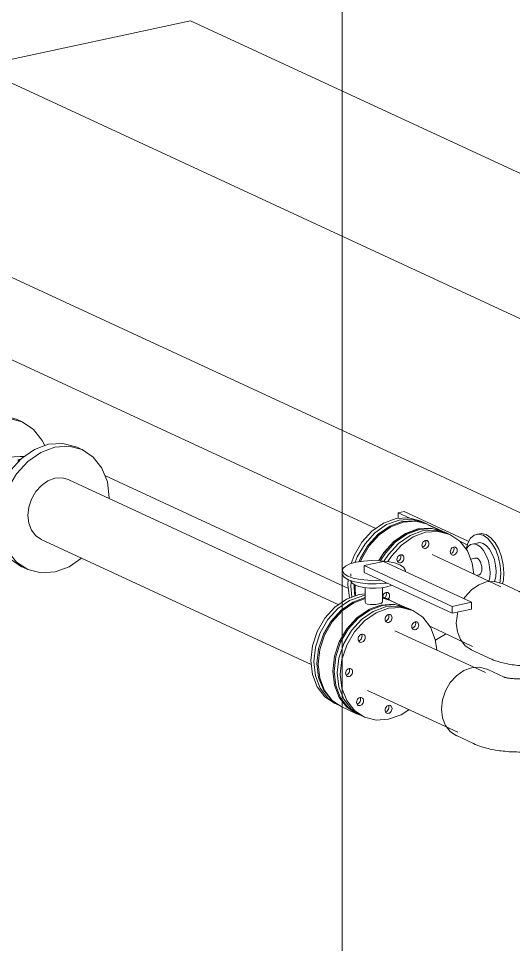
# Model space of a CAD drawing. Header units: metres. Extents: x 63 to 378, y -27 to 78.
# Drawn here: x 367.51 to 368.37, y 8.247 to 9.855 of the extents above; entities that cross this region are included whole.
import ezdxf

# ---------------------------------------------------------------- set-up
doc = ezdxf.new("R2010")
doc.units = ezdxf.units.M
doc.layers.add('G-ANNO-SYMB', color=7, linetype='Continuous', lineweight=9, true_color=0x0091c9)
doc.layers.add('M-HVAC-DUCT', color=7, linetype='Continuous', lineweight=18)
doc.layers.add('P-PIPE', color=7, linetype='Continuous', lineweight=18)

# ---------------------------------------------------------------- blocks, each defined once
blk = doc.blocks.new('Butterfly Valve - 2-12 Inch1 con brida - 4_-V554-3D BUITRON TUBERIA')
at = {"layer": 'P-PIPE', "color": 11, "true_color": 0xff8080}
for p, q in [((24.8151, 8.9119), (24.7815, 8.9047)), ((24.968, 8.8412), (24.8151, 8.9119)), ((24.7435, 8.8962), (24.7435, 8.8902)), ((24.7815, 8.9047), (24.9344, 8.8339)), ((24.7815, 8.8926), (24.7815, 8.9047)), ((24.8531, 8.8943), (24.8531, 8.8962)), ((24.7583, 8.8902), (24.7583, 8.8862)), ((24.9344, 8.8219), (24.7815, 8.8926)), ((24.7833, 8.8657), (24.7833, 8.8413)), ((24.8133, 8.8413), (24.8133, 8.8657)), ((24.8286, 8.8699), (24.8208, 8.8677)), ((24.7788, 8.852), (24.7833, 8.8528)), ((24.7833, 8.8528), (24.7788, 8.852)), ((24.8133, 8.851), (24.8146, 8.8504)), ((24.8134, 8.8504), (24.8199, 8.848)), ((24.8199, 8.848), (24.8134, 8.8504)), ((24.8139, 8.8483), (24.8275, 8.844)), ((24.8206, 8.8476), (24.8153, 8.8501)), ((24.826, 8.8451), (24.8206, 8.8476)), ((24.8107, 8.8361), (24.7892, 8.8282)), ((24.8324, 8.8376), (24.811, 8.8361)), ((24.8534, 8.8319), (24.8279, 8.8437)), ((24.8536, 8.8319), (24.8282, 8.8437)), ((24.8529, 8.8323), (24.8327, 8.8375)), ((24.8613, 8.8288), (24.8559, 8.8313)), ((24.9344, 8.8339), (24.968, 8.8412)), ((24.9344, 8.8219), (24.9344, 8.8339)), ((24.968, 8.8412), (24.968, 8.8291)), ((24.7688, 8.8141), (24.7514, 8.795)), ((24.789, 8.8281), (24.7689, 8.8142)), ((24.8666, 8.8264), (24.8613, 8.8288)), ((24.968, 8.8291), (24.9344, 8.8219)), ((24.7299, 8.6657), (24.7352, 8.6632)), ((24.7352, 8.6632), (24.7406, 8.6607)), ((24.7426, 8.6592), (24.7681, 8.6474)), ((24.7429, 8.6593), (24.7683, 8.6475)), ((24.7706, 8.6469), (24.776, 8.6444)), ((24.776, 8.6444), (24.7812, 8.6419))]:
    blk.add_line(p, q, dxfattribs=at)
for points in [[(24.7674, 8.9105, 0), (24.7567, 8.9075, 0), (24.7489, 8.9037, 0), (24.7444, 8.8994, 0), (24.7436, 8.8949, 0), (24.7466, 8.8905, 0), (24.753, 8.8865, 0), (24.7625, 8.8831, 0), (24.7745, 8.8806, 0), (24.7881, 8.8792, 0), (24.8024, 8.879, 0), (24.8095, 8.8793, 0)], [(24.8528, 8.8945, 0), (24.8529, 8.8975, 0), (24.85, 8.902, 0), (24.8435, 8.906, 0), (24.834, 8.9094, 0), (24.822, 8.9118, 0), (24.8084, 8.9132, 0), (24.7941, 8.9135, 0), (24.7801, 8.9126, 0), (24.7674, 8.9105, 0)], [(24.8207, 8.8744, 0), (24.8164, 8.8739, 0), (24.8024, 8.8729, 0), (24.7881, 8.8732, 0), (24.7745, 8.8746, 0), (24.7625, 8.8771, 0), (24.753, 8.8804, 0), (24.7466, 8.8845, 0), (24.7436, 8.8889, 0), (24.7435, 8.8902, 0)], [(24.8208, 8.8677, 0), (24.8115, 8.8662, 0), (24.8013, 8.8656, 0), (24.7909, 8.8657, 0), (24.7809, 8.8668, 0), (24.7722, 8.8686, 0), (24.7652, 8.871, 0), (24.7605, 8.874, 0), (24.7584, 8.8772, 0), (24.7583, 8.8782, 0)], [(24.6887, 8.7398, 0), (24.6916, 8.7653, 0), (24.7, 8.7904, 0), (24.7133, 8.8132, 0), (24.7307, 8.8323, 0), (24.7509, 8.8463, 0), (24.7726, 8.8543, 0), (24.7834, 8.8558, 0)], [(24.694, 8.7373, 0), (24.6969, 8.7629, 0), (24.7052, 8.788, 0), (24.7186, 8.8108, 0), (24.736, 8.8299, 0), (24.7562, 8.8439, 0), (24.7779, 8.8518, 0)], [(24.7779, 8.8518, 0), (24.7562, 8.8439, 0), (24.736, 8.8299, 0), (24.7186, 8.8108, 0), (24.7052, 8.788, 0), (24.6969, 8.7629, 0), (24.694, 8.7373, 0)], [(24.7833, 8.8493, 0), (24.7616, 8.8414, 0), (24.7413, 8.8274, 0), (24.724, 8.8083, 0), (24.7106, 8.7855, 0), (24.7022, 8.7604, 0), (24.6994, 8.7348, 0)], [(24.7013, 8.7334, 0), (24.7042, 8.7589, 0), (24.7126, 8.784, 0), (24.7259, 8.8068, 0), (24.7433, 8.8259, 0), (24.7635, 8.8399, 0), (24.7833, 8.8474, 0)], [(24.828, 8.8442, 0), (24.8252, 8.8455, 0), (24.8134, 8.8494, 0)], [(24.7293, 8.721, 0), (24.7322, 8.7466, 0), (24.7406, 8.7716, 0), (24.7539, 8.7945, 0), (24.7713, 8.8135, 0), (24.7915, 8.8275, 0), (24.8132, 8.8355, 0), (24.8349, 8.8369, 0), (24.8552, 8.8316, 0)], [(24.8606, 8.8291, 0), (24.8403, 8.8344, 0), (24.8186, 8.833, 0), (24.7969, 8.825, 0), (24.7767, 8.811, 0), (24.7593, 8.792, 0), (24.746, 8.7691, 0), (24.7376, 8.7441, 0), (24.7347, 8.7185, 0)], [(24.7347, 8.7185, 0), (24.7376, 8.7441, 0), (24.746, 8.7691, 0), (24.7593, 8.792, 0), (24.7767, 8.811, 0), (24.7969, 8.825, 0), (24.8186, 8.833, 0), (24.8403, 8.8344, 0), (24.8606, 8.8291, 0)], [(24.9076, 8.7585, 0), (24.905, 8.7766, 0), (24.8966, 8.798, 0), (24.8832, 8.8151, 0), (24.8659, 8.8267, 0), (24.8456, 8.8319, 0), (24.8239, 8.8305, 0), (24.8022, 8.8226, 0), (24.782, 8.8086, 0), (24.7646, 8.7895, 0), (24.7512, 8.7667, 0), (24.7429, 8.7416, 0), (24.74, 8.716, 0)], [(24.7833, 8.8409, 0), (24.7846, 8.839, 0), (24.7875, 8.8377, 0), (24.7918, 8.8369, 0), (24.7968, 8.8369, 0), (24.802, 8.8373, 0), (24.8064, 8.838, 0)], [(24.8067, 8.8381, 0), (24.8105, 8.8391, 0), (24.8127, 8.8403, 0), (24.8132, 8.8416, 0)], [(24.8349, 8.8372, 0), (24.8324, 8.8375, 0), (24.8107, 8.8361, 0)], [(24.8179, 8.8115, 0), (24.8181, 8.8134, 0), (24.8187, 8.8152, 0), (24.8197, 8.8168, 0), (24.8209, 8.8182, 0), (24.8223, 8.8192, 0), (24.8239, 8.8197, 0), (24.8255, 8.8198, 0), (24.8269, 8.8195, 0), (24.8282, 8.8186, 0), (24.8291, 8.8174, 0), (24.8297, 8.8159, 0), (24.8299, 8.8141, 0)], [(24.8299, 8.8141, 0), (24.8297, 8.8123, 0), (24.8291, 8.8105, 0), (24.8282, 8.8089, 0), (24.8269, 8.8075, 0), (24.8255, 8.8065, 0), (24.8239, 8.8059, 0), (24.8223, 8.8058, 0), (24.8209, 8.8062, 0), (24.8197, 8.807, 0), (24.8187, 8.8083, 0), (24.8181, 8.8098, 0), (24.8179, 8.8115, 0)], [(24.8186, 8.8084, 0), (24.8202, 8.8089, 0), (24.8216, 8.8099, 0), (24.8229, 8.8113, 0), (24.8238, 8.8129, 0), (24.8244, 8.8147, 0), (24.8246, 8.8166, 0)], [(24.8246, 8.8166, 0), (24.8244, 8.8183, 0), (24.8239, 8.8198, 0)], [(24.8642, 8.7989, 0), (24.8644, 8.8007, 0), (24.865, 8.8025, 0), (24.866, 8.8042, 0), (24.8672, 8.8055, 0), (24.8687, 8.8065, 0), (24.8702, 8.8071, 0), (24.8718, 8.8072, 0), (24.8732, 8.8068, 0), (24.8745, 8.806, 0), (24.8754, 8.8048, 0), (24.876, 8.8032, 0), (24.8762, 8.8015, 0)], [(24.8762, 8.8015, 0), (24.876, 8.7997, 0), (24.8754, 8.7979, 0), (24.8745, 8.7962, 0), (24.8732, 8.7949, 0), (24.8718, 8.7938, 0), (24.8702, 8.7933, 0), (24.8687, 8.7932, 0), (24.8672, 8.7936, 0), (24.866, 8.7944, 0), (24.865, 8.7956, 0), (24.8644, 8.7971, 0), (24.8642, 8.7989, 0)], [(24.8649, 8.7957, 0), (24.8665, 8.7963, 0), (24.8679, 8.7973, 0), (24.8692, 8.7987, 0), (24.8701, 8.8003, 0), (24.8708, 8.8021, 0), (24.871, 8.8039, 0)], [(24.871, 8.8039, 0), (24.8708, 8.8057, 0), (24.8707, 8.806, 0)], [(24.7514, 8.795, 0), (24.7381, 8.7722, 0), (24.7297, 8.7471, 0), (24.7268, 8.7216, 0)], [(24.7711, 8.7771, 0), (24.7713, 8.779, 0), (24.7719, 8.7808, 0), (24.7729, 8.7824, 0), (24.7741, 8.7838, 0), (24.7756, 8.7848, 0), (24.7772, 8.7854, 0), (24.7787, 8.7855, 0), (24.7802, 8.7851, 0), (24.7814, 8.7842, 0), (24.7824, 8.783, 0), (24.783, 8.7815, 0), (24.7832, 8.7797, 0)], [(24.7719, 8.774, 0), (24.7734, 8.7745, 0), (24.7749, 8.7755, 0), (24.7761, 8.7769, 0), (24.7771, 8.7786, 0), (24.7777, 8.7804, 0), (24.7779, 8.7822, 0)], [(24.7779, 8.7822, 0), (24.7777, 8.7839, 0), (24.7771, 8.7854, 0)], [(24.7832, 8.7797, 0), (24.783, 8.7779, 0), (24.7824, 8.7761, 0), (24.7814, 8.7745, 0), (24.7802, 8.7731, 0), (24.7787, 8.7721, 0), (24.7772, 8.7715, 0), (24.7756, 8.7714, 0), (24.7741, 8.7718, 0), (24.7729, 8.7726, 0), (24.7719, 8.7739, 0), (24.7713, 8.7754, 0), (24.7711, 8.7771, 0)], [(24.7307, 8.6654, 0), (24.7133, 8.6769, 0), (24.7, 8.694, 0), (24.6916, 8.7154, 0), (24.6887, 8.7398, 0)], [(24.736, 8.6629, 0), (24.7186, 8.6745, 0), (24.7052, 8.6916, 0), (24.6969, 8.713, 0), (24.694, 8.7373, 0)], [(24.694, 8.7373, 0), (24.6969, 8.713, 0), (24.7052, 8.6916, 0), (24.7186, 8.6745, 0), (24.736, 8.6629, 0)], [(24.6994, 8.7348, 0), (24.7022, 8.7105, 0), (24.7106, 8.6891, 0), (24.724, 8.672, 0), (24.7254, 8.6707, 0)], [(24.7433, 8.6589, 0), (24.7259, 8.6705, 0), (24.7126, 8.6876, 0), (24.7042, 8.709, 0), (24.7013, 8.7334, 0)], [(24.7268, 8.7216, 0), (24.7297, 8.6972, 0), (24.7381, 8.6758, 0), (24.7514, 8.6587, 0), (24.7688, 8.6471, 0), (24.7715, 8.646, 0)], [(24.7713, 8.6466, 0), (24.7539, 8.6581, 0), (24.7406, 8.6752, 0), (24.7322, 8.6967, 0), (24.7293, 8.721, 0)], [(24.7347, 8.7185, 0), (24.7376, 8.6942, 0), (24.746, 8.6727, 0), (24.7593, 8.6556, 0), (24.7767, 8.6441, 0)], [(24.7767, 8.6441, 0), (24.7593, 8.6556, 0), (24.746, 8.6727, 0), (24.7376, 8.6942, 0), (24.7347, 8.7185, 0)], [(24.7493, 8.7177, 0), (24.7495, 8.7195, 0), (24.7501, 8.7213, 0), (24.751, 8.7229, 0), (24.7523, 8.7243, 0), (24.7537, 8.7253, 0), (24.7553, 8.7259, 0), (24.7569, 8.726, 0), (24.7583, 8.7256, 0), (24.7596, 8.7248, 0), (24.7605, 8.7235, 0), (24.7611, 8.722, 0), (24.7613, 8.7202, 0)], [(24.7613, 8.7202, 0), (24.7611, 8.7184, 0), (24.7605, 8.7166, 0), (24.7596, 8.715, 0), (24.7583, 8.7136, 0), (24.7569, 8.7126, 0), (24.7553, 8.712, 0), (24.7537, 8.7119, 0), (24.7523, 8.7123, 0), (24.751, 8.7131, 0), (24.7501, 8.7144, 0), (24.7495, 8.7159, 0), (24.7493, 8.7177, 0)], [(24.75, 8.7145, 0), (24.7516, 8.7151, 0), (24.753, 8.7161, 0), (24.7543, 8.7174, 0), (24.7552, 8.7191, 0), (24.7558, 8.7209, 0), (24.756, 8.7227, 0)], [(24.756, 8.7227, 0), (24.7558, 8.7244, 0), (24.7553, 8.7259, 0)], [(24.74, 8.716, 0), (24.7429, 8.6917, 0), (24.7512, 8.6703, 0), (24.7646, 8.6532, 0), (24.782, 8.6416, 0), (24.8022, 8.6364, 0), (24.8239, 8.6378, 0), (24.8456, 8.6457, 0), (24.8589, 8.6541, 0)], [(24.7683, 8.6671, 0), (24.7685, 8.669, 0), (24.7691, 8.6708, 0), (24.7701, 8.6724, 0), (24.7713, 8.6738, 0), (24.7728, 8.6748, 0), (24.7743, 8.6753, 0), (24.7759, 8.6754, 0), (24.7773, 8.6751, 0), (24.7786, 8.6742, 0), (24.7795, 8.673, 0), (24.7801, 8.6715, 0), (24.7804, 8.6697, 0)], [(24.7804, 8.6697, 0), (24.7801, 8.6679, 0), (24.7795, 8.6661, 0), (24.7786, 8.6645, 0), (24.7773, 8.6631, 0), (24.7759, 8.6621, 0), (24.7743, 8.6615, 0), (24.7728, 8.6614, 0), (24.7713, 8.6618, 0), (24.7701, 8.6626, 0), (24.7691, 8.6638, 0), (24.7685, 8.6654, 0), (24.7683, 8.6671, 0)], [(24.7691, 8.664, 0), (24.7706, 8.6645, 0), (24.7721, 8.6655, 0), (24.7733, 8.6669, 0), (24.7743, 8.6685, 0), (24.7749, 8.6703, 0), (24.7751, 8.6722, 0)], [(24.7751, 8.6722, 0), (24.7749, 8.6739, 0), (24.7743, 8.6753, 0)], [(24.8179, 8.6537, 0), (24.8181, 8.6555, 0), (24.8187, 8.6573, 0), (24.8197, 8.659, 0), (24.8209, 8.6603, 0), (24.8223, 8.6613, 0), (24.8239, 8.6619, 0), (24.8255, 8.662, 0), (24.8269, 8.6616, 0), (24.8282, 8.6608, 0), (24.8291, 8.6596, 0), (24.8297, 8.658, 0), (24.8299, 8.6563, 0)], [(24.8299, 8.6563, 0), (24.8297, 8.6545, 0), (24.8291, 8.6527, 0), (24.8282, 8.651, 0), (24.8269, 8.6496, 0), (24.8255, 8.6486, 0), (24.8239, 8.6481, 0), (24.8223, 8.648, 0), (24.8209, 8.6483, 0), (24.8197, 8.6492, 0), (24.8187, 8.6504, 0), (24.8181, 8.6519, 0), (24.8179, 8.6537, 0)], [(24.8186, 8.6505, 0), (24.8202, 8.6511, 0), (24.8216, 8.6521, 0), (24.8229, 8.6535, 0), (24.8238, 8.6551, 0), (24.8244, 8.6569, 0), (24.8246, 8.6587, 0)], [(24.8246, 8.6587, 0), (24.8244, 8.6605, 0), (24.8239, 8.6619, 0)]]:
    blk.add_polyline3d(points, dxfattribs=at)
blk = doc.blocks.new('Butterfly Valve - 2-12 Inch1 con brida - 4_-V555-3D BUITRON TUBERIA')
at = {"layer": 'P-PIPE', "color": 1, "true_color": 0xff0000}
for p, q in [((24.8511, 8.9988), (24.8406, 8.9965)), ((24.8406, 8.9965), (24.8406, 8.9865)), ((24.861, 8.9871), (24.8406, 8.9965)), ((24.8511, 8.9988), (24.9625, 8.9472)), ((24.8851, 8.9796), (24.8798, 8.9821)), ((24.8905, 8.9771), (24.8851, 8.9796)), ((24.9178, 8.9639), (24.8923, 8.9757)), ((24.9178, 8.9643), (24.8924, 8.976)), ((24.9258, 8.9608), (24.9204, 8.9633)), ((24.9311, 8.9583), (24.9258, 8.9608)), ((24.9818, 8.96), (24.9766, 8.9589)), ((24.9607, 8.9409), (24.9479, 8.9469)), ((24.9797, 8.9444), (24.9693, 8.9421)), ((24.9746, 8.9177), (24.9666, 8.916)), ((24.9766, 8.8874), (24.981, 8.8884)), ((24.7658, 8.8655), (24.7659, 8.8706)), ((24.7666, 8.8521), (24.7658, 8.8652))]:
    blk.add_line(p, q, dxfattribs=at)
for points in [[(24.759, 8.9081, 0), (24.7644, 8.9222, 0), (24.7777, 8.9451, 0), (24.795, 8.9642, 0), (24.8152, 8.9782, 0), (24.8369, 8.9862, 0)], [(24.7659, 8.9105, 0), (24.7696, 8.9198, 0), (24.783, 8.9426, 0), (24.8003, 8.9617, 0), (24.8205, 8.9758, 0), (24.8422, 8.9838, 0)], [(24.8422, 8.9838, 0), (24.8205, 8.9758, 0), (24.8003, 8.9617, 0), (24.783, 8.9426, 0), (24.7696, 8.9198, 0), (24.7659, 8.9105, 0)], [(24.8476, 8.9813, 0), (24.8259, 8.9733, 0), (24.8057, 8.9592, 0), (24.7883, 8.9401, 0), (24.775, 8.9173, 0), (24.7726, 8.9116, 0)], [(24.7752, 8.912, 0), (24.777, 8.9161, 0), (24.7903, 8.939, 0), (24.8076, 8.9581, 0), (24.8278, 8.9721, 0), (24.8495, 8.9802, 0)], [(24.8369, 8.9862, 0), (24.8587, 8.9877, 0), (24.8789, 8.9825, 0)], [(24.8422, 8.9838, 0), (24.864, 8.9852, 0), (24.8842, 8.98, 0)], [(24.8842, 8.98, 0), (24.864, 8.9852, 0), (24.8422, 8.9838, 0)], [(24.8904, 8.9771, 0), (24.8896, 8.9775, 0), (24.8693, 8.9827, 0), (24.8476, 8.9813, 0)], [(24.8495, 8.9802, 0), (24.8713, 8.9816, 0), (24.8915, 8.9764, 0)], [(24.8749, 8.9684, 0), (24.8532, 8.9604, 0), (24.833, 8.9464, 0), (24.8157, 8.9273, 0), (24.807, 8.9136, 0)], [(24.875, 8.968, 0), (24.8533, 8.96, 0), (24.8331, 8.946, 0), (24.8157, 8.9269, 0), (24.8072, 8.9136, 0)], [(24.81, 8.9133, 0), (24.8183, 8.9263, 0), (24.8356, 8.9454, 0), (24.8558, 8.9594, 0), (24.8776, 8.9674, 0)], [(24.8829, 8.9649, 0), (24.8612, 8.9569, 0), (24.841, 8.9429, 0), (24.8237, 8.9238, 0), (24.8165, 8.9127, 0)], [(24.8165, 8.9127, 0), (24.8237, 8.9238, 0), (24.841, 8.9429, 0), (24.8612, 8.9569, 0), (24.8829, 8.9649, 0)], [(24.8882, 8.9625, 0), (24.8665, 8.9545, 0), (24.8463, 8.9404, 0), (24.829, 8.9213, 0), (24.8227, 8.912, 0)], [(24.9178, 8.9643, 0), (24.9169, 8.9646, 0), (24.8967, 8.9699, 0), (24.8749, 8.9684, 0)], [(24.8994, 8.9692, 0), (24.8967, 8.9695, 0), (24.875, 8.968, 0)], [(24.8776, 8.9674, 0), (24.8993, 8.9689, 0), (24.9195, 8.9637, 0)], [(24.9249, 8.9612, 0), (24.9047, 8.9664, 0), (24.8829, 8.9649, 0)], [(24.8829, 8.9649, 0), (24.9047, 8.9664, 0), (24.9249, 8.9612, 0)], [(24.9722, 8.8899, 0), (24.9694, 8.9087, 0), (24.961, 8.9301, 0), (24.9476, 8.9472, 0), (24.9302, 8.9587, 0), (24.91, 8.9639, 0), (24.8882, 8.9625, 0)], [(25.0192, 8.891, 0), (25.0181, 8.905, 0), (25.015, 8.9189, 0), (25.0101, 8.932, 0), (25.0036, 8.9432, 0), (24.9962, 8.9518, 0), (24.9882, 8.9573, 0), (24.9802, 8.9592, 0), (24.9727, 8.9575, 0), (24.9664, 8.9522, 0), (24.9615, 8.9437, 0), (24.9585, 8.9333, 0)], [(24.9787, 8.959, 0), (24.9854, 8.9604, 0), (24.9934, 8.9585, 0), (25.0014, 8.953, 0), (25.0089, 8.9443, 0), (25.0153, 8.9331, 0), (25.0202, 8.9201, 0), (25.0233, 8.9061, 0), (25.0244, 8.8922, 0)], [(24.8879, 8.9344, 0), (24.8864, 8.9343, 0), (24.8849, 8.9347, 0), (24.8837, 8.9355, 0), (24.8827, 8.9367, 0), (24.8821, 8.9383, 0), (24.8819, 8.94, 0), (24.8821, 8.9418, 0), (24.8827, 8.9436, 0), (24.8837, 8.9453, 0), (24.8849, 8.9466, 0), (24.8864, 8.9476, 0), (24.8879, 8.9482, 0)], [(24.8827, 8.9369, 0), (24.8842, 8.9374, 0), (24.8857, 8.9384, 0), (24.8869, 8.9398, 0), (24.8879, 8.9414, 0), (24.8885, 8.9432, 0), (24.8887, 8.9451, 0), (24.8884, 8.9468, 0), (24.8879, 8.9482, 0)], [(24.8827, 8.9369, 0), (24.8842, 8.9374, 0), (24.8857, 8.9384, 0), (24.8869, 8.9398, 0), (24.8879, 8.9414, 0), (24.8885, 8.9432, 0), (24.8887, 8.9451, 0), (24.8884, 8.9468, 0), (24.8879, 8.9482, 0)], [(24.8879, 8.9482, 0), (24.8895, 8.9483, 0), (24.8909, 8.948, 0), (24.8922, 8.9471, 0), (24.8931, 8.9459, 0), (24.8937, 8.9444, 0), (24.8939, 8.9426, 0), (24.8937, 8.9408, 0), (24.8931, 8.939, 0), (24.8922, 8.9374, 0), (24.8909, 8.936, 0), (24.8895, 8.935, 0), (24.8879, 8.9344, 0)], [(25.0003, 8.8926, 0), (24.9995, 8.9028, 0), (24.9973, 8.913, 0), (24.9937, 8.9225, 0), (24.989, 8.9307, 0), (24.9836, 8.937, 0), (24.9777, 8.941, 0), (24.9719, 8.9424, 0), (24.9664, 8.9411, 0), (24.9618, 8.9373, 0), (24.959, 8.9328, 0)], [(24.9776, 8.9437, 0), (24.9824, 8.9447, 0), (24.9882, 8.9433, 0), (24.994, 8.9393, 0), (24.9995, 8.933, 0), (25.0042, 8.9248, 0), (25.0078, 8.9153, 0), (25.01, 8.9051, 0), (25.0108, 8.8949, 0)], [(24.9371, 8.923, 0), (24.9356, 8.9229, 0), (24.9341, 8.9233, 0), (24.9328, 8.9241, 0), (24.9319, 8.9254, 0), (24.9313, 8.9269, 0), (24.9311, 8.9286, 0), (24.9313, 8.9305, 0), (24.9319, 8.9323, 0), (24.9328, 8.9339, 0), (24.9341, 8.9353, 0), (24.9355, 8.9363, 0), (24.9371, 8.9369, 0)], [(24.9318, 8.9255, 0), (24.9334, 8.9261, 0), (24.9348, 8.9271, 0), (24.9361, 8.9284, 0), (24.937, 8.9301, 0), (24.9376, 8.9319, 0), (24.9378, 8.9337, 0), (24.9376, 8.9355, 0), (24.9371, 8.9369, 0)], [(24.9318, 8.9255, 0), (24.9334, 8.9261, 0), (24.9348, 8.9271, 0), (24.9361, 8.9284, 0), (24.937, 8.9301, 0), (24.9376, 8.9319, 0), (24.9378, 8.9337, 0), (24.9376, 8.9355, 0), (24.9371, 8.9369, 0)], [(24.9371, 8.9369, 0), (24.9386, 8.937, 0), (24.9401, 8.9366, 0), (24.9413, 8.9358, 0), (24.9423, 8.9345, 0), (24.9429, 8.933, 0), (24.9431, 8.9313, 0), (24.9429, 8.9294, 0), (24.9423, 8.9276, 0), (24.9414, 8.926, 0), (24.9401, 8.9246, 0), (24.9387, 8.9236, 0), (24.9371, 8.923, 0)], [(24.8445, 8.9095, 0), (24.843, 8.9094, 0), (24.8415, 8.9098, 0), (24.8403, 8.9106, 0), (24.8393, 8.9118, 0), (24.8387, 8.9134, 0), (24.8385, 8.9151, 0), (24.8387, 8.9169, 0), (24.8393, 8.9187, 0), (24.8402, 8.9204, 0), (24.8415, 8.9218, 0), (24.8429, 8.9228, 0), (24.8445, 8.9233, 0)], [(24.8392, 8.912, 0), (24.8408, 8.9125, 0), (24.8422, 8.9135, 0), (24.8435, 8.9149, 0), (24.8444, 8.9165, 0), (24.845, 8.9183, 0), (24.8452, 8.9202, 0), (24.845, 8.9219, 0), (24.8445, 8.9233, 0)], [(24.8392, 8.912, 0), (24.8408, 8.9125, 0), (24.8422, 8.9135, 0), (24.8435, 8.9149, 0), (24.8444, 8.9165, 0), (24.845, 8.9183, 0), (24.8452, 8.9202, 0), (24.845, 8.9219, 0), (24.8445, 8.9233, 0)], [(24.8445, 8.9233, 0), (24.8461, 8.9234, 0), (24.8475, 8.9231, 0), (24.8488, 8.9222, 0), (24.8497, 8.921, 0), (24.8503, 8.9195, 0), (24.8505, 8.9177, 0), (24.8503, 8.9159, 0), (24.8497, 8.9141, 0), (24.8488, 8.9125, 0), (24.8475, 8.9111, 0), (24.8461, 8.9101, 0), (24.8445, 8.9095, 0)], [(24.9862, 8.8991, 0), (24.9859, 8.903, 0), (24.9851, 8.9068, 0), (24.9837, 8.9104, 0), (24.982, 8.9134, 0), (24.9799, 8.9158, 0), (24.9778, 8.9173, 0), (24.9756, 8.9178, 0), (24.9735, 8.9173, 0)], [(24.98, 8.8883, 0), (24.982, 8.8888, 0), (24.9838, 8.8902, 0), (24.9851, 8.8925, 0), (24.986, 8.8956, 0), (24.9862, 8.8991, 0)], [(25.0108, 8.8949, 0), (25.0101, 8.8854, 0), (25.0078, 8.8773, 0)], [(24.7559, 8.8481, 0), (24.7532, 8.8716, 0), (24.7535, 8.88, 0)], [(24.9981, 8.8772, 0), (24.9996, 8.8832, 0), (25.0003, 8.8926, 0)], [(25.0174, 8.8744, 0), (25.0181, 8.8781, 0), (25.0192, 8.891, 0)], [(25.0244, 8.8922, 0), (25.0234, 8.8792, 0), (25.0219, 8.8728, 0)], [(24.7603, 8.8497, 0), (24.7585, 8.8691, 0), (24.7587, 8.8758, 0)], [(24.7587, 8.8758, 0), (24.7585, 8.8691, 0), (24.7603, 8.8497, 0)], [(24.764, 8.8715, 0), (24.7639, 8.8666, 0), (24.765, 8.8515, 0)], [(24.8137, 8.8516, 0), (24.8143, 8.8534, 0), (24.8152, 8.8551, 0), (24.8165, 8.8564, 0), (24.8179, 8.8575, 0), (24.8195, 8.858, 0)], [(24.8185, 8.8496, 0), (24.8194, 8.8512, 0), (24.82, 8.853, 0), (24.8202, 8.8549, 0), (24.82, 8.8566, 0), (24.8195, 8.858, 0)], [(24.8185, 8.8496, 0), (24.8194, 8.8512, 0), (24.82, 8.853, 0), (24.8202, 8.8549, 0), (24.82, 8.8566, 0), (24.8195, 8.858, 0)], [(24.8195, 8.858, 0), (24.821, 8.8581, 0), (24.8225, 8.8578, 0), (24.8237, 8.8569, 0), (24.8247, 8.8557, 0), (24.8253, 8.8542, 0), (24.8255, 8.8524, 0), (24.8253, 8.8506, 0), (24.8247, 8.8488, 0), (24.8238, 8.8472, 0)], [(24.9052, 8.7753, 0), (24.9103, 8.7778, 0), (24.9231, 8.7858, 0)]]:
    blk.add_polyline3d(points, dxfattribs=at)
blk = doc.blocks.new('Elbow - PVC - AC PVC _80_-2606998-3D BUITRON TUBERIA')
at = {"layer": 'P-PIPE', "color": 1, "true_color": 0xff0000}
for p, q in [((25.0506, 8.8597), (25.0214, 8.8734)), ((25.1431, 8.8682), (25.0998, 8.8588)), ((24.9673, 8.7585), (24.9965, 8.7448)), ((25.1266, 8.7347), (25.1698, 8.744))]:
    blk.add_line(p, q, dxfattribs=at)
for points in [[(24.9548, 8.8473, 0), (24.9571, 8.8506, 0), (24.968, 8.8625, 0), (24.9807, 8.8713, 0), (24.9943, 8.8762, 0), (25.008, 8.877, 0), (25.0207, 8.8737, 0)], [(25.1396, 8.8671, 0), (25.1472, 8.8686, 0), (25.1564, 8.8663, 0), (25.1657, 8.86, 0), (25.1743, 8.85, 0), (25.1818, 8.837, 0), (25.1875, 8.8219, 0), (25.191, 8.8057, 0), (25.1923, 8.7895, 0)], [(25.05, 8.8599, 0), (25.0501, 8.8599, 0), (25.0504, 8.8598, 0), (25.0508, 8.8597, 0), (25.0514, 8.8595, 0), (25.0521, 8.8593, 0), (25.0529, 8.8591, 0), (25.0539, 8.8589, 0), (25.0549, 8.8586, 0), (25.0561, 8.8584, 0), (25.0573, 8.8582, 0), (25.0587, 8.858, 0), (25.0601, 8.8578, 0), (25.0615, 8.8576, 0), (25.0631, 8.8574, 0), (25.0647, 8.8573, 0), (25.0663, 8.8571, 0), (25.068, 8.857, 0), (25.0697, 8.8569, 0), (25.0714, 8.8568, 0), (25.0731, 8.8568, 0), (25.0749, 8.8567, 0), (25.0767, 8.8567, 0), (25.0784, 8.8567, 0), (25.0802, 8.8568, 0), (25.0819, 8.8568, 0), (25.0837, 8.8569, 0), (25.0854, 8.857, 0), (25.0871, 8.8571, 0), (25.0887, 8.8572, 0), (25.0903, 8.8574, 0), (25.0918, 8.8576, 0), (25.0933, 8.8577, 0), (25.0948, 8.8579, 0), (25.0961, 8.8581, 0), (25.0974, 8.8584, 0), (25.0986, 8.8586, 0), (25.0997, 8.8588, 0), (25.0998, 8.8588, 0)], [(24.9416, 8.8048, 0), (24.9434, 8.8207, 0), (24.9442, 8.8241, 0)], [(24.968, 8.7582, 0), (24.9571, 8.7654, 0), (24.9487, 8.7761, 0), (24.9434, 8.7896, 0), (24.9416, 8.8048, 0)], [(25.1923, 8.7895, 0), (25.191, 8.7745, 0), (25.1875, 8.7616, 0), (25.1818, 8.7518, 0), (25.1743, 8.7456, 0), (25.1657, 8.7436, 0)], [(24.9965, 8.7448, 0), (24.9998, 8.7433, 0), (25.0031, 8.7419, 0), (25.0064, 8.7407, 0), (25.0096, 8.7395, 0), (25.0128, 8.7385, 0), (25.016, 8.7375, 0), (25.0192, 8.7366, 0), (25.0224, 8.7358, 0), (25.0256, 8.735, 0), (25.0289, 8.7344, 0), (25.0321, 8.7337, 0), (25.0353, 8.7331, 0), (25.0386, 8.7326, 0), (25.0419, 8.7321, 0), (25.0452, 8.7317, 0), (25.0485, 8.7313, 0), (25.0518, 8.7309, 0), (25.0551, 8.7306, 0), (25.0585, 8.7304, 0), (25.0618, 8.7302, 0), (25.0652, 8.73, 0), (25.0685, 8.7299, 0), (25.0719, 8.7298, 0), (25.0753, 8.7297, 0), (25.0787, 8.7297, 0), (25.082, 8.7298, 0), (25.0854, 8.7299, 0), (25.0888, 8.73, 0), (25.0921, 8.7302, 0), (25.0955, 8.7304, 0), (25.0988, 8.7306, 0), (25.1021, 8.7309, 0), (25.1055, 8.7313, 0), (25.1088, 8.7317, 0), (25.1121, 8.7321, 0), (25.1153, 8.7326, 0), (25.1186, 8.7331, 0), (25.1218, 8.7337, 0), (25.1251, 8.7344, 0), (25.1266, 8.7347, 0)]]:
    blk.add_polyline3d(points, dxfattribs=at)
blk = doc.blocks.new('Elbow - PVC - AC PVC _80_-2698372-3D BUITRON TUBERIA')
at = {"layer": 'P-PIPE', "color": 11, "true_color": 0xff8080}
for p, q in [((25.0245, 8.7109), (24.995, 8.7246)), ((25.1171, 8.7194), (25.0738, 8.71)), ((24.9417, 8.6093), (24.9712, 8.5957)), ((25.1006, 8.5859), (25.1439, 8.5952))]:
    blk.add_line(p, q, dxfattribs=at)
for points in [[(24.9159, 8.6556, 0), (24.9177, 8.6716, 0), (24.9229, 8.6873, 0), (24.9312, 8.7016, 0), (24.9421, 8.7135, 0), (24.9547, 8.7222, 0), (24.9683, 8.7272, 0), (24.9819, 8.7281, 0), (24.9945, 8.7248, 0)], [(25.1137, 8.7183, 0), (25.1212, 8.7198, 0), (25.1305, 8.7175, 0), (25.1398, 8.7112, 0), (25.1484, 8.7012, 0), (25.1558, 8.6882, 0), (25.1615, 8.6731, 0), (25.1651, 8.6569, 0), (25.1663, 8.6407, 0)], [(25.0241, 8.7111, 0), (25.0242, 8.7111, 0), (25.0244, 8.711, 0), (25.0249, 8.7109, 0), (25.0254, 8.7107, 0), (25.0261, 8.7105, 0), (25.027, 8.7103, 0), (25.0279, 8.7101, 0), (25.029, 8.7099, 0), (25.0301, 8.7096, 0), (25.0314, 8.7094, 0), (25.0327, 8.7092, 0), (25.0341, 8.709, 0), (25.0356, 8.7088, 0), (25.0371, 8.7086, 0), (25.0387, 8.7085, 0), (25.0403, 8.7083, 0), (25.042, 8.7082, 0), (25.0437, 8.7081, 0), (25.0454, 8.708, 0), (25.0472, 8.708, 0), (25.0489, 8.7079, 0), (25.0507, 8.7079, 0), (25.0525, 8.7079, 0), (25.0542, 8.708, 0), (25.056, 8.708, 0), (25.0577, 8.7081, 0), (25.0594, 8.7082, 0), (25.0611, 8.7083, 0), (25.0627, 8.7084, 0), (25.0643, 8.7086, 0), (25.0659, 8.7088, 0), (25.0674, 8.7089, 0), (25.0688, 8.7091, 0), (25.0702, 8.7093, 0), (25.0714, 8.7096, 0), (25.0726, 8.7098, 0), (25.0737, 8.71, 0), (25.0738, 8.71, 0)], [(24.9421, 8.6091, 0), (24.9312, 8.6164, 0), (24.9229, 8.627, 0), (24.9177, 8.6404, 0), (24.9159, 8.6556, 0)], [(25.1663, 8.6407, 0), (25.1651, 8.6257, 0), (25.1615, 8.6128, 0), (25.1558, 8.603, 0), (25.1484, 8.5968, 0), (25.1398, 8.5948, 0)], [(24.9712, 8.5957, 0), (24.9745, 8.5942, 0), (24.9778, 8.5928, 0), (24.981, 8.5916, 0), (24.9843, 8.5905, 0), (24.9875, 8.5895, 0), (24.9907, 8.5885, 0), (24.9939, 8.5877, 0), (24.9971, 8.5869, 0), (25.0003, 8.5861, 0), (25.0035, 8.5854, 0), (25.0068, 8.5848, 0), (25.01, 8.5842, 0), (25.0133, 8.5837, 0), (25.0166, 8.5832, 0), (25.0198, 8.5828, 0), (25.0232, 8.5824, 0), (25.0265, 8.5821, 0), (25.0298, 8.5818, 0), (25.0332, 8.5815, 0), (25.0365, 8.5813, 0), (25.0399, 8.5812, 0), (25.0432, 8.581, 0), (25.0466, 8.581, 0), (25.05, 8.5809, 0), (25.0534, 8.5809, 0), (25.0567, 8.581, 0), (25.0601, 8.5811, 0), (25.0635, 8.5812, 0), (25.0668, 8.5814, 0), (25.0702, 8.5816, 0), (25.0735, 8.5819, 0), (25.0768, 8.5822, 0), (25.0801, 8.5826, 0), (25.0834, 8.583, 0), (25.0867, 8.5834, 0), (25.09, 8.5839, 0), (25.0933, 8.5845, 0), (25.0965, 8.5851, 0), (25.0997, 8.5857, 0), (25.1006, 8.5859, 0)]]:
    blk.add_polyline3d(points, dxfattribs=at)
blk = doc.blocks.new('V_C_S - 2 1_2_-4 _ - 4_-V658-3D BUITRON TUBERIA')
at = {"layer": 'P-PIPE', "color": 11, "true_color": 0xff8080}
for p, q in [((24.1883, 9.1538), (24.1775, 9.1588)), ((24.2921, 9.1058), (24.2814, 9.1107)), ((24.1804, 9.0876), (24.1804, 9.0844)), ((24.1846, 9.0895), (24.1832, 9.0892)), ((24.1461, 9.0815), (24.1462, 9.0285)), ((24.1462, 9.0285), (24.1463, 9.0295)), ((24.1463, 9.0295), (24.1464, 9.0369)), ((24.3385, 9.0214), (24.3385, 9.0226)), ((24.127, 9.0213), (24.1421, 9.0143)), ((24.0815, 8.9513), (24.0923, 8.9464)), ((24.1854, 8.9033), (24.1961, 8.8983))]:
    blk.add_line(p, q, dxfattribs=at)
for points in [[(24.0351, 9.0345, 0), (24.0383, 9.0633, 0), (24.0477, 9.0915, 0), (24.0627, 9.1172, 0), (24.0822, 9.1387, 0), (24.1049, 9.1545, 0), (24.1294, 9.1635, 0), (24.1538, 9.1651, 0), (24.1766, 9.1592, 0)], [(24.2264, 9.1131, 0), (24.2219, 9.1221, 0), (24.2069, 9.1413, 0), (24.1873, 9.1543, 0), (24.1645, 9.1601, 0), (24.1401, 9.1585, 0), (24.1157, 9.1495, 0), (24.0929, 9.1337, 0), (24.0734, 9.1122, 0), (24.0584, 9.0865, 0), (24.0491, 9.0583, 0), (24.0459, 9.0295, 0)], [(24.139, 8.9864, 0), (24.1422, 9.0152, 0), (24.1515, 9.0434, 0), (24.1665, 9.0691, 0), (24.186, 9.0906, 0), (24.2088, 9.1064, 0), (24.2332, 9.1154, 0), (24.2576, 9.117, 0), (24.2804, 9.1112, 0)], [(24.3385, 9.0226, 0), (24.3353, 9.05, 0), (24.3258, 9.0741, 0), (24.3107, 9.0932, 0), (24.2912, 9.1062, 0), (24.2684, 9.1121, 0), (24.2439, 9.1104, 0), (24.2195, 9.1014, 0), (24.1968, 9.0856, 0), (24.1773, 9.0642, 0), (24.1623, 9.0384, 0), (24.1529, 9.0102, 0), (24.1497, 8.9815, 0)], [(24.1638, 9.0922, 0), (24.1559, 9.0899, 0), (24.1501, 9.0871, 0), (24.1468, 9.0839, 0), (24.1462, 9.0805, 0), (24.1484, 9.0772, 0), (24.1532, 9.0742, 0), (24.1603, 9.0717, 0), (24.1664, 9.0704, 0)], [(24.1913, 9.0944, 0), (24.1837, 9.0944, 0), (24.1733, 9.0937, 0), (24.1638, 9.0922, 0)], [(24.1832, 9.0892, 0), (24.1819, 9.0889, 0), (24.181, 9.0884, 0), (24.1805, 9.0879, 0), (24.1804, 9.0874, 0), (24.1807, 9.0869, 0), (24.1815, 9.0864, 0)], [(24.1463, 9.0807, 0), (24.1402, 9.0802, 0), (24.1335, 9.0777, 0), (24.1271, 9.0733, 0), (24.1217, 9.0673, 0), (24.1176, 9.0602, 0), (24.1149, 9.0524, 0), (24.1141, 9.0444, 0)], [(24.1141, 9.0444, 0), (24.115, 9.0368, 0), (24.1176, 9.0301, 0), (24.1218, 9.0248, 0), (24.1272, 9.0212, 0)], [(24.0825, 8.9509, 0), (24.0629, 8.9639, 0), (24.0479, 8.983, 0), (24.0384, 9.0071, 0), (24.0351, 9.0345, 0)], [(24.0459, 9.0295, 0), (24.0492, 9.0022, 0), (24.0586, 8.9781, 0), (24.0737, 8.9589, 0), (24.0932, 8.9459, 0), (24.116, 8.9401, 0), (24.1405, 8.9417, 0), (24.1481, 8.9437, 0)], [(24.1863, 8.9028, 0), (24.1668, 8.9158, 0), (24.1517, 8.935, 0), (24.1422, 8.9591, 0), (24.139, 8.9864, 0)], [(24.1497, 8.9815, 0), (24.153, 8.9541, 0), (24.1625, 8.93, 0), (24.1775, 8.9108, 0), (24.1971, 8.8979, 0), (24.2199, 8.892, 0), (24.2443, 8.8936, 0), (24.2687, 8.9027, 0), (24.2904, 8.9175, 0)]]:
    blk.add_polyline3d(points, dxfattribs=at)

msp = doc.modelspace()

# ---------------------------------------------------------------- linework, layer by layer
at = {"layer": 'G-ANNO-SYMB'}
msp.add_line((368.0724, 17.009), (368.0724, -18.0261), dxfattribs=at)
at = {"layer": 'M-HVAC-DUCT', "color": 4, "true_color": 0x00ffff}
for p, q in [((367.4368, 9.7708), (367.8084, 9.8509)), ((367.8084, 9.8509), (368.7991, 9.3925)), ((367.4368, 9.7708), (368.4884, 9.2841)), ((368.4884, 8.9467), (367.4368, 9.4334))]:
    msp.add_line(p, q, dxfattribs=at)
at = {"layer": 'P-PIPE', "color": 1, "true_color": 0xff0000}
for p, q in [((368.1308, 8.9689), (367.2379, 9.3821)), ((367.6599, 9.0609), (368.0829, 8.8651)), ((368.3476, 8.8677), (368.2284, 8.9238)), ((368.2246, 8.7992), (368.2989, 8.7642))]:
    msp.add_line(p, q, dxfattribs=at)
at = {"layer": 'P-PIPE', "color": 11, "true_color": 0xff8080}
for p, q in [((368.0662, 8.8368), (367.5971, 9.0539)), ((367.5491, 8.9502), (368.0185, 8.733)), ((368.3213, 8.7188), (368.1639, 8.7916)), ((368.1159, 8.6879), (368.2733, 8.6151))]:
    msp.add_line(p, q, dxfattribs=at)
for points in [[(367.5259, 8.9919, 0), (367.5275, 9.0062, 0), (367.5322, 9.0203, 0), (367.5397, 9.0332, 0), (367.5495, 9.0439, 0), (367.5609, 9.0518, 0), (367.5731, 9.0563, 0)], [(367.5731, 9.0563, 0), (367.5853, 9.0571, 0), (367.5967, 9.0541, 0)], [(367.5495, 8.95, 0), (367.5397, 8.9565, 0), (367.5322, 8.9661, 0), (367.5275, 8.9782, 0), (367.5259, 8.9919, 0)]]:
    msp.add_polyline3d(points, dxfattribs=at)

# ---------------------------------------------------------------- block references
for name in ['V_C_S - 2 1_2_-4 _ - 4_-V658-3D BUITRON TUBERIA', 'Butterfly Valve - 2-12 Inch1 con brida - 4_-V554-3D BUITRON TUBERIA', 'Elbow - PVC - AC PVC _80_-2698372-3D BUITRON TUBERIA']:
    msp.add_blockref(name, (343.3289, 0), dxfattribs=at)
at = {"layer": 'P-PIPE', "color": 1, "true_color": 0xff0000}
for name in ['Butterfly Valve - 2-12 Inch1 con brida - 4_-V555-3D BUITRON TUBERIA', 'Elbow - PVC - AC PVC _80_-2606998-3D BUITRON TUBERIA']:
    msp.add_blockref(name, (343.3289, 0), dxfattribs=at)

doc.saveas('drawing.dxf')
